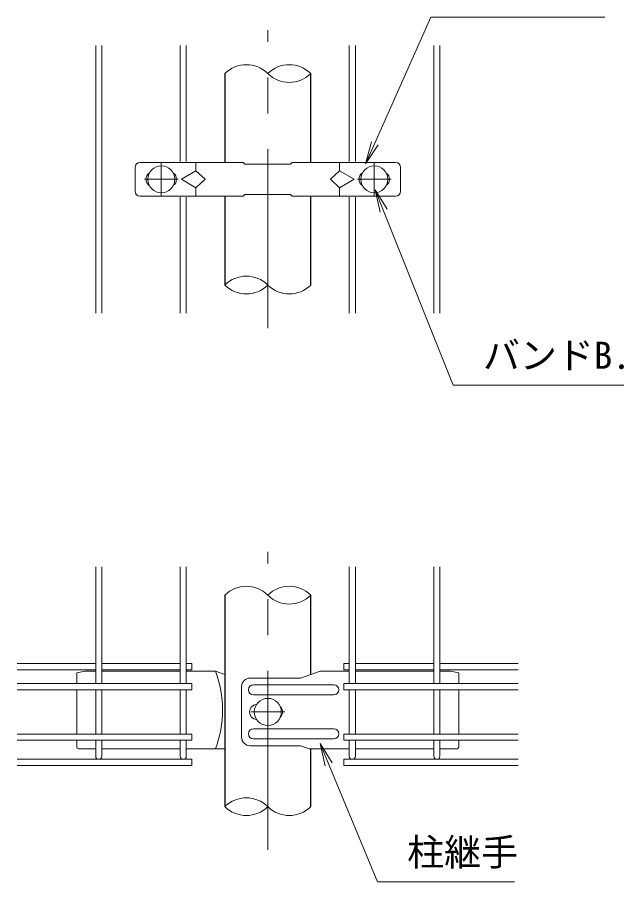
# Model space of a CAD drawing. Units: millimetres, scale not verified. Extents: x -4200 to 4200, y -2970 to 2970.
# Drawn here: x 2307 to 3371, y -1319 to 214 of the extents above; entities that cross this region are included whole.
import ezdxf
from ezdxf.enums import TextEntityAlignment as Align

# ---------------------------------------------------------------- set-up
doc = ezdxf.new("R2010")
doc.units = ezdxf.units.MM
doc.header["$LTSCALE"] = 10
doc.linetypes.add('USER1', pattern=[50.8, 31.75, -6.35, 6.35, -6.35])
for name, color, linetype, lineweight in [('0-4_D-STR-DIM', 7, 'Continuous', 13), ('0-7_D-STR1', 1, 'Continuous', 25), ('0-9_D-BMK', 2, 'USER1', 13), ('0-A_D-STR2', 7, 'Continuous', 13), ('0-B_D-STR3', 3, 'Continuous', 13), ('0-D_D-STR-TXT', 7, 'Continuous', 13)]:
    doc.layers.add(name, color=color, linetype=linetype, lineweight=lineweight)
doc.styles.add('ＭＳ ゴシック', font='')
doc.styles.get('ＭＳ ゴシック').set_extended_font_data('MS Gothic')

msp = doc.modelspace()

# ---------------------------------------------------------------- linework, layer by layer
at = {"layer": '0-4_D-STR-DIM'}
for centre, start, end in [((2713.3, 75.65), 45.18146, 134.81854), ((2789.5, 75.65), 45.18146, 134.81854), ((2789.5, 152.33), 225.18146, 314.81854), ((2713.3, -299.35), 45.18146, 134.81854), ((2713.3, -222.67), 225.18146, 314.81854), ((2789.5, -222.67), 225.18146, 314.81854), ((2713.3, -849.36), 45.18146, 134.81854), ((2789.5, -849.36), 45.18146, 134.81854), ((2789.5, -772.67), 225.18146, 314.81854), ((2713.3, -1224.36), 45.18146, 134.81854), ((2713.3, -1147.67), 225.18146, 314.81854), ((2789.5, -1147.67), 225.18146, 314.81854)]:
    msp.add_arc(centre, 54.05, start, end, dxfattribs=at)
at = {"layer": '0-7_D-STR1'}
for p, q in [((2675.2, 113.99), (2675.2, -43.51)), ((2827.6, -43.51), (2827.6, 113.99)), ((2675.2, -103.51), (2675.2, -261.01)), ((2827.6, -261.01), (2827.6, -103.51)), ((2675.2, -811.01), (2675.2, -1186.01)), ((2827.6, -951.74), (2827.6, -811.01)), ((2827.6, -1186.01), (2827.6, -1083.47))]:
    msp.add_line(p, q, dxfattribs=at)
at = {"layer": '0-9_D-BMK'}
for p, q in [((2751.4, -337.69), (2751.4, 190.67)), ((2562.4, -103.51), (2562.4, -43.51)), ((2940.4, -103.51), (2940.4, -43.51)), ((2532.4, -73.51), (2592.4, -73.51)), ((2910.4, -73.51), (2970.4, -73.51)), ((2751.4, -1262.7), (2751.4, -734.33)), ((2721.4, -1018.01), (2781.4, -1018.01))]:
    msp.add_line(p, q, dxfattribs=at)
at = {"layer": '0-A_D-STR2'}
for p, q in [((2446, -311.01), (2446, 163.99)), ((2456.8, -311.01), (2456.8, 163.99)), ((2596, -42.01), (2596, 163.99)), ((2606.8, -42.01), (2606.8, 163.99)), ((2896, -42.01), (2896, 163.99)), ((2906.8, -42.01), (2906.8, 163.99)), ((3046, -311.01), (3046, 163.99)), ((3056.8, -311.01), (3056.8, 163.99)), ((2596, -311.01), (2596, -105.01)), ((2606.8, -311.01), (2606.8, -105.01)), ((2896, -311.01), (2896, -105.01)), ((2906.8, -311.01), (2906.8, -105.01)), ((2446, -967.91), (2446, -761.01)), ((2456.8, -967.91), (2456.8, -761.01)), ((2596, -967.91), (2596, -761.01)), ((2606.8, -967.91), (2606.8, -761.01)), ((2896, -967.91), (2896, -761.01)), ((2906.8, -967.91), (2906.8, -761.01)), ((3046, -967.91), (3046, -761.01)), ((3056.8, -967.91), (3056.8, -761.01)), ((2306.8, -932.34), (2446, -932.34)), ((2456.8, -932.34), (2596, -932.34)), ((2606.8, -932.34), (2616.4, -932.34)), ((2616.4, -943.14), (2616.4, -932.34)), ((2896, -932.34), (2886.4, -932.34)), ((2886.4, -943.14), (2886.4, -932.34)), ((3046, -932.34), (2906.8, -932.34)), ((3196, -932.34), (3056.8, -932.34)), ((2306.8, -943.14), (2446, -943.14)), ((2456.8, -943.14), (2596, -943.14)), ((2606.8, -943.14), (2616.4, -943.14)), ((2896, -943.14), (2886.4, -943.14)), ((3046, -943.14), (2906.8, -943.14)), ((3196, -943.14), (3056.8, -943.14)), ((2306.8, -967.91), (2616.4, -967.91)), ((2306.8, -978.71), (2616.4, -978.71)), ((2446, -1057.31), (2446, -978.71)), ((2456.8, -1057.31), (2456.8, -978.71)), ((2596, -1057.31), (2596, -978.71)), ((2606.8, -1057.31), (2606.8, -978.71)), ((2616.4, -967.91), (2616.4, -978.71)), ((2886.4, -967.91), (2886.4, -978.71)), ((3196, -967.91), (2886.4, -967.91)), ((3196, -978.71), (2886.4, -978.71)), ((2896, -1057.31), (2896, -978.71)), ((2906.8, -1057.31), (2906.8, -978.71)), ((3046, -1057.31), (3046, -978.71)), ((3056.8, -1057.31), (3056.8, -978.71)), ((2306.8, -1057.31), (2616.4, -1057.31)), ((2616.4, -1057.31), (2616.4, -1068.11)), ((3196, -1057.31), (2886.4, -1057.31)), ((2886.4, -1057.31), (2886.4, -1068.11)), ((2306.8, -1068.11), (2616.4, -1068.11)), ((2446, -1096.61), (2446, -1068.11)), ((2456.8, -1096.61), (2456.8, -1068.11)), ((2596, -1096.61), (2596, -1068.11)), ((2606.8, -1096.61), (2606.8, -1068.11)), ((3196, -1068.11), (2886.4, -1068.11)), ((2896, -1096.61), (2896, -1068.11)), ((2906.8, -1096.61), (2906.8, -1068.11)), ((3046, -1096.61), (3046, -1068.11)), ((3056.8, -1096.61), (3056.8, -1068.11)), ((2306.8, -1102.01), (2616.4, -1102.01)), ((2616.4, -1102.01), (2616.4, -1112.81)), ((3196, -1102.01), (2886.4, -1102.01)), ((2886.4, -1102.01), (2886.4, -1112.81)), ((2306.8, -1112.81), (2616.4, -1112.81)), ((3196, -1112.81), (2886.4, -1112.81))]:
    msp.add_line(p, q, dxfattribs=at)
for centre in [(2451.4, -1096.61), (2601.4, -1096.61), (2901.4, -1096.61), (3051.4, -1096.61)]:
    msp.add_arc(centre, 5.4, 180, 0, dxfattribs=at)
at = {"layer": '0-B_D-STR3'}
for p, q in [((2524.9, -43.51), (2707.9, -43.51)), ((2623.9, -43.51), (2623.9, -58.51)), ((2710.9, -46.51), (2707.9, -43.51)), ((2791.9, -46.51), (2794.9, -43.51)), ((2794.9, -43.51), (2977.9, -43.51)), ((2878.9, -43.51), (2878.9, -58.51)), ((2515.9, -52.51), (2515.9, -94.51)), ((2598.4, -73.51), (2623.9, -58.51)), ((2710.9, -46.51), (2791.9, -46.51)), ((2986.9, -52.51), (2986.9, -94.51)), ((2598.4, -73.51), (2623.9, -88.51)), ((2904.4, -73.51), (2878.9, -88.51)), ((2878.9, -88.51), (2878.9, -103.51)), ((2524.9, -103.51), (2707.9, -103.51)), ((2710.9, -100.51), (2707.9, -103.51)), ((2710.9, -100.51), (2791.9, -100.51)), ((2791.9, -100.51), (2794.9, -103.51)), ((2794.9, -103.51), (2977.9, -103.51)), ((2427.4, -946.01), (2412.4, -949.01)), ((2412.4, -949.01), (2412.4, -967.91)), ((2427.4, -946.01), (2446, -946.01)), ((2456.8, -946.01), (2596, -946.01)), ((2606.8, -946.01), (2658.67, -946.01)), ((2658.67, -946.01), (2675.2, -951.74)), ((2844.14, -946.01), (2809.47, -958.01)), ((2896, -946.01), (2844.14, -946.01)), ((3046, -946.01), (2906.8, -946.01)), ((3075.4, -946.01), (3056.8, -946.01)), ((3075.4, -946.01), (3090.4, -949.01)), ((3090.4, -949.01), (3090.4, -967.91)), ((2809.47, -958.01), (2719.94, -958.01)), ((2412.4, -978.71), (2412.4, -1057.31)), ((2704.94, -973.01), (2704.94, -1063.01)), ((2868.4, -970.01), (2726.17, -970.01)), ((3090.4, -978.71), (3090.4, -1057.31)), ((2868.4, -988.01), (2726.17, -988.01)), ((2868.4, -1048.01), (2726.17, -1048.01)), ((2412.4, -1068.11), (2412.4, -1080.47)), ((2868.4, -1066.01), (2726.17, -1066.01)), ((3090.4, -1068.11), (3090.4, -1080.47)), ((2446, -1083.47), (2415.4, -1083.47)), ((2596, -1083.47), (2456.8, -1083.47)), ((2675.2, -1083.47), (2606.8, -1083.47)), ((2809.47, -1078.01), (2719.94, -1078.01)), ((2825.22, -1083.47), (2809.47, -1078.01)), ((2825.22, -1083.47), (2896, -1083.47)), ((2906.8, -1083.47), (3046, -1083.47)), ((3056.8, -1083.47), (3087.4, -1083.47))]:
    msp.add_line(p, q, dxfattribs=at)
for points in [[(2623.9, -58.51), (2640.4, -73.51), (2623.9, -88.51), (2623.9, -103.51)], [(2904.4, -73.51), (2878.9, -58.51), (2862.4, -73.51), (2878.9, -88.51)]]:
    msp.add_lwpolyline(points, dxfattribs=at)
for centre in [(2562.4, -73.51), (2940.4, -73.51), (2751.4, -1018.01)]:
    msp.add_circle(centre, 24, dxfattribs=at)
for centre, radius, start, end in [((2524.9, -52.51), 9, 90, 180), ((2977.9, -52.51), 9, 0, 90), ((2548.9, -73.51), 13.5, 125.46791, 234.53209), ((2575.9, -73.51), 13.5, 305.46791, 54.53209), ((2926.9, -73.51), 13.5, 125.46791, 234.53209), ((2953.9, -73.51), 13.5, 305.46791, 54.53209), ((2524.9, -94.51), 9, 180, 270), ((2977.9, -94.51), 9, 270, 0), ((2472.02, -1014.74), 198.9, 339.78603, 20.21397), ((2719.94, -973.01), 15, 90, 180), ((2726.17, -979.01), 9, 90, 270), ((2868.4, -979.01), 9, 270, 90), ((2732.7, -1018.01), 13.5, 94.99037, 265.00963), ((2763.97, -1018.01), 13.5, 314.07965, 45.92035), ((2726.17, -1057.01), 9, 90, 270), ((2868.4, -1057.01), 9, 270, 90), ((2719.94, -1063.01), 15, 180, 270), ((2415.4, -1080.47), 3, 180, 270), ((3087.4, -1080.47), 3, 270, 0)]:
    msp.add_arc(centre, radius, start, end, dxfattribs=at)
at = {"layer": '0-D_D-STR-TXT'}
for p, q in [((2947.44, -12.24), (2925.07, -46.07)), ((2950.75, -131.6), (2942.1, -91.98)), ((2853.46, -1113.58), (2844.31, -1074.07))]:
    msp.add_line(p, q, dxfattribs=at)
for points in [[(2935.26, -6.82), (2925.07, -46.07), (2941.35, -9.53), (3040.85, 213.8), (3349.64, 213.8)], [(2963.13, -126.66), (2942.1, -91.98), (2956.94, -129.13), (3080.51, -438.48), (3641.08, -438.48)], [(2865.78, -1108.47), (2844.31, -1074.07), (2859.62, -1111.02), (2945.8, -1319.13), (3189.36, -1319.13)]]:
    msp.add_lwpolyline(points, dxfattribs=at)

# ---------------------------------------------------------------- texts
at = {"layer": '0-D_D-STR-TXT', "style": 'ＭＳ ゴシック'}
for s, p in [('バンドB.N（角根）', (3133.21, -423.99)), ('柱継手', (2998.75, -1305.27))]:
    msp.add_text(s, height=48.09, dxfattribs=at).set_placement(p, align=Align.BOTTOM_LEFT)

doc.saveas('drawing.dxf')
